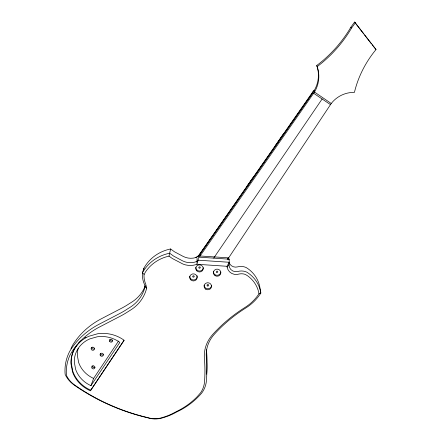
<?xml version="1.0" encoding="UTF-8"?>
<svg xmlns="http://www.w3.org/2000/svg" width="441" height="441" viewBox="0 0 441 441"><rect width="100%" height="100%" fill="white"/><g stroke="black" fill="none" stroke-linecap="round" stroke-linejoin="round"><path stroke-width="0.66" d="M227.655 258.299L229.105 259.17L229.254 262.274L227.016 266.287L196.956 264.275L195.887 264.65A18.748 17.96 6.4 0 1 182.982 264.06L172.348 258.525L169.008 256.138L167.15 256.579A38.814 36.548 6 0 0 145.238 272.34L144.014 274.897A24.189 22.882 8.6 0 0 145.734 284.202L146.704 288.045L145.982 290.575A39.839 37.226 16.9 0 1 130.575 310.067L126.517 312.636A88.2 82.473 24.2 0 1 120.625 316.037L100.328 326.577A78.608 71.089 6.7 0 0 72.793 350.375L70.042 355.027A48.797 44.238 9.7 0 0 66.321 373.764L66.773 376.112A25.391 22.976 12.3 0 0 74.733 385.07A207.816 200.462 6.3 0 0 109.732 404.805L115.889 407.429A208.08 200.732 6.3 0 0 147.741 417.605L149.433 418.079A21.295 19.222 5 0 0 160.921 417.98L162.558 417.484A57.6 52.551 7.1 0 0 174.504 412.561L179.674 409.898A75.973 69.717 8.2 0 0 197.281 396.591L200.76 392.573A26.195 23.869 3 0 0 204.519 381.823A178.07 159.113 17 0 0 204.398 358.472L204.293 356.367A36.112 33.257 -4 0 1 212.733 334.443A148.264 132.344 -11.4 0 1 244.937 307.487A46.713 44.447 -0.9 0 0 258.42 294.594L258.977 293.745L260.829 293.078L260.003 288.127A31.162 29.415 -2.8 0 0 246.276 267.588A12.034 11.416 -5.1 0 0 237.611 266.877A6.935 6.621 -4.4 0 1 229.122 262.588M200.286 253.884L200.098 255.984L228.659 257.847M197.05 258.393L196.956 264.275L198.103 260.179L198.384 257.103L199.376 255.014L199.745 255.041M258.977 293.745L258.729 292.394A29.977 28.23 -2.8 0 0 247.621 275.818L245.444 274.495A10.386 9.829 -5.1 0 0 239.281 273.993L237.093 274.451A9.063 8.638 -4.4 0 1 227.176 267.136L229.006 264.804L229.254 262.274L198.103 260.179L196.752 261.485A16.703 16.008 6.5 0 1 182.535 260.835L173.561 256.061L169.664 253.217L170.623 248.972L174.443 251.767L183.241 256.453A16.372 15.716 6.7 0 0 195.826 257.566L197.959 256.574M169.008 256.138L169.664 253.217A40.589 38.24 6 0 0 142.421 272.819A26.041 24.641 8.7 0 0 144.648 284.809L145.012 286.915A37.744 35.28 17 0 1 129.808 307.498L127.614 308.854A85.967 80.416 24.2 0 1 120.018 313.38L99.826 323.876A80.174 72.55 6.7 0 0 69.761 351.234A50.489 45.803 9.7 0 0 65.158 374.442A27.182 24.608 12.4 0 0 74.182 385.059A208.973 201.642 6.4 0 0 109.368 404.904L115.559 407.539A208.973 201.642 6.4 0 0 147.515 417.754A23.075 20.837 5 0 0 163.379 417.616A59.204 54.039 7.1 0 0 176.687 411.971A77.572 71.221 8.2 0 0 201.757 393.025A27.948 25.473 3 0 0 206.427 380.638A179.206 160.232 17.1 0 0 206.327 357.133A34.106 31.427 -4 0 1 214.221 334.405A145.883 130.293 -11.4 0 1 245.907 307.901A48.427 46.096 -0.9 0 0 260.829 293.078A31.78 29.938 -2.8 0 0 246.839 272.163A12.276 11.626 -5.1 0 0 237.997 271.441A7.073 6.742 -4.4 0 1 229.006 264.804M145.37 285.702L145.012 286.915L146.704 288.045M170.623 248.972A39.8 37.562 6.1 0 0 143.915 268.222L142.421 272.819L144.047 274.335M90.388 390.803L124.175 340.303A33.229 30.181 11.2 0 0 97.637 333.76L88.828 336.279A33.229 30.181 11.2 0 0 70.951 363.56L72.533 371.923A33.229 30.181 11.2 0 0 90.388 390.803L123.976 340.303M90.951 385.66L119.853 342.398A28.456 25.848 11.4 0 0 97.158 336.803L89.628 338.958A28.456 25.848 11.4 0 0 74.314 362.293L75.665 369.453A28.456 25.848 11.4 0 0 90.951 385.66L93.602 378.433L118.53 341.069M350.843 27.199L349.052 30.225A133.546 124.985 -87.7 0 1 316.77 65.472A29.779 29.194 -53.2 0 1 314.152 90.653L314.499 92.053L331.235 103.497A27.364 25.969 -32.2 0 1 354.426 92.401A102.736 92.886 -36.7 0 1 376.019 49.535L354.597 22.05L350.843 27.199L351.565 28.009L349.757 31.063A134.907 126.264 -87.7 0 1 317.145 66.635A30.054 29.475 -52.3 0 1 314.499 92.053L199.282 257.153M227.528 259.545L331.235 103.497M351.565 28.009L355.363 22.811M198.924 255.923L312.807 92.649L314.152 90.653L313.672 90.394L312.327 92.373L330.513 104.644M213.736 258.057L322.162 98.933M197.899 256.651L312.415 92.423M246.723 186.626L252.974 177.668M283.469 133.915L275.344 145.712M198.687 255.758L312.807 92.649M195.826 257.566L199.376 255.014M228.113 258.58L229.105 259.17L228.058 258.602M199.558 257.186L229.105 259.17M376.019 49.535L372.138 44.739M354.597 22.05L363.786 33.935M364.619 35.015L371.3 43.659M316.77 65.472L317.145 66.635M227.016 266.287L227.176 267.136M145.144 286.126A37 34.652 17.2 0 1 131.523 302.283L129.373 303.612A84.242 78.939 24.5 0 1 121.92 308.061L102.114 318.369A78.663 71.365 6.8 0 0 72.6 345.259A49.53 45.048 9.8 0 0 70.935 348.853M203.295 267.693A3.732 3.55 3.3 0 1 199.393 271.044A3.732 3.55 3.3 0 1 195.848 267.312M197.138 275.719A3.721 3.528 4.1 0 1 193.82 279.958A3.721 3.528 4.1 0 1 189.79 276.253M211.548 285.459A3.704 3.5 1.1 0 1 207.661 288.767A3.704 3.5 1.1 0 1 204.15 285.084M220.836 271.943A3.721 3.539 -0.4 0 1 216.917 275.278A3.721 3.539 -0.4 0 1 213.405 271.562M93.602 378.433A27.855 25.374 11.5 0 1 78.652 362.524L77.34 355.49A27.855 25.374 11.5 0 1 78.189 348.451M90.626 390.153A33.169 30.131 11.2 0 1 72.804 371.3L71.227 362.954A33.169 30.131 11.2 0 1 77.269 344.724M78.575 343.192A33.169 30.131 11.2 0 1 80.979 340.838M84.793 337.993A33.169 30.131 11.2 0 1 85.984 337.277M103.315 354.669A1.665 1.516 11.9 0 1 100.504 353.462M112.736 340.375A1.543 1.417 11.8 0 1 110.074 340.248L109.925 339.895A1.543 1.417 11.8 0 1 109.881 339.526M94.914 367.281A1.648 1.488 12 0 1 94.176 367.634L93.751 367.662A1.648 1.488 12 0 1 92.191 365.71M94.694 348.379A1.67 1.521 13.1 0 1 93.679 349.04L93.249 349.074A1.67 1.521 13.1 0 1 91.822 348.241L91.662 347.866A1.67 1.521 13.1 0 1 91.607 347.469M206.653 374.194A175.75 157.564 17.2 0 0 206.559 351.086A33.455 30.903 -4 0 1 206.476 349.757M143.854 269.225A25.528 24.2 8.9 0 1 143.915 268.222M92.808 347.194L92.378 347.227A1.676 1.527 13.1 0 0 91.177 349.046L91.337 349.421A1.676 1.527 13.1 0 0 92.775 350.259L93.205 350.226A1.676 1.527 13.1 0 0 94.407 348.407L94.242 348.032A1.676 1.527 13.1 0 0 92.808 347.194M93.316 365.909L92.891 365.942A1.654 1.494 12 0 0 93.283 368.908L93.707 368.88A1.654 1.494 12 0 0 93.316 365.909M109.66 341.4L109.511 341.047A1.549 1.422 11.8 0 1 112.361 340.105L112.51 340.458A1.549 1.422 11.8 0 1 109.66 341.4M196.725 270.796A3.743 3.561 3.3 0 0 203.064 269.528A3.743 3.561 3.3 0 0 198.709 264.931A3.743 3.561 3.3 0 0 196.725 270.796M199.045 267.957A0.711 0.678 3.3 0 0 200.253 267.715A0.711 0.678 3.3 0 0 199.42 266.838A0.711 0.678 3.3 0 0 199.045 267.957M190.644 279.759A3.732 3.539 4.1 0 0 196.962 278.497A3.732 3.539 4.1 0 0 192.612 273.933A3.732 3.539 4.1 0 0 190.644 279.759M216.757 272.284A0.667 0.634 -0.4 0 0 217.788 271.788A0.667 0.634 -0.4 0 0 216.818 271.187A0.667 0.634 -0.4 0 0 216.757 272.284M215.07 275.658A3.732 3.55 -0.4 0 0 220.847 272.88A3.732 3.55 -0.4 0 0 215.434 269.517A3.732 3.55 -0.4 0 0 215.07 275.658M205.782 289.197A3.715 3.517 1.1 0 0 211.52 286.446A3.715 3.517 1.1 0 0 206.123 283.116A3.715 3.517 1.1 0 0 205.782 289.197M192.971 276.904A0.728 0.689 4.1 0 0 194.194 276.661A0.728 0.689 4.1 0 0 193.351 275.774A0.728 0.689 4.1 0 0 192.971 276.904M207.408 285.917A0.816 0.772 1.1 0 0 208.665 285.31A0.816 0.772 1.1 0 0 207.479 284.583A0.816 0.772 1.1 0 0 207.408 285.917M100.526 355.76A1.67 1.521 11.9 0 0 103.321 355.209A1.67 1.521 11.9 0 0 101.309 353.241A1.67 1.521 11.9 0 0 100.526 355.76"/></g></svg>
